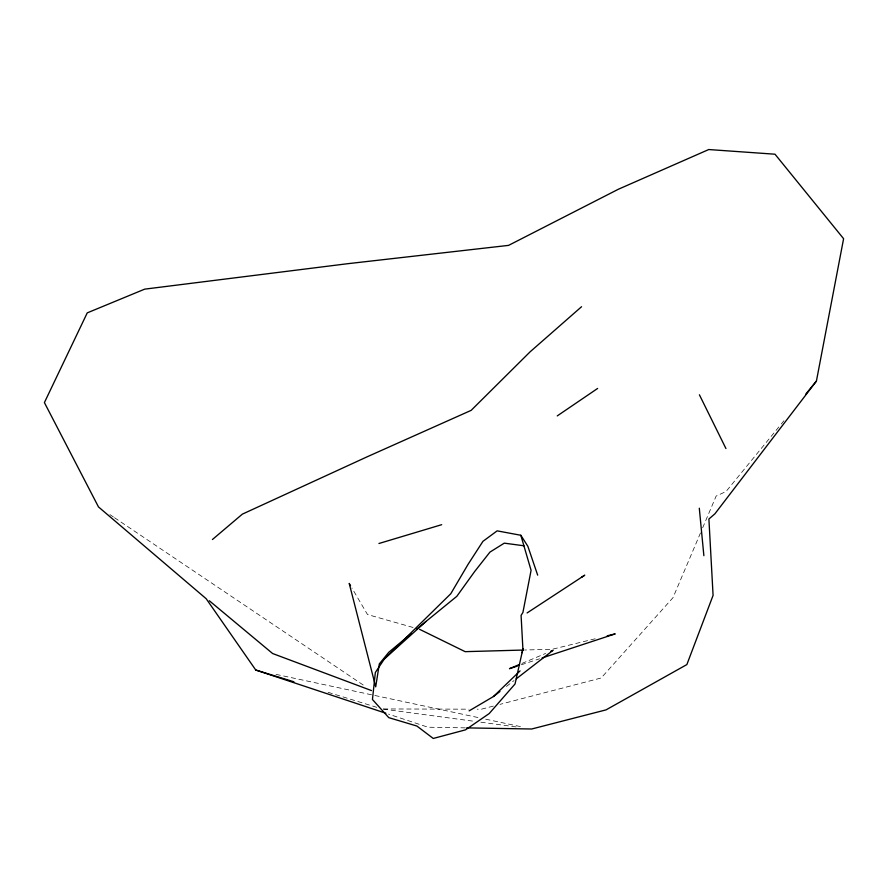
<?xml version="1.0" encoding="UTF-8"?>
<svg xmlns="http://www.w3.org/2000/svg" width="888" height="888" viewBox="0 0 888 888"><rect width="100%" height="100%" fill="white"/><g stroke="black" fill="none" stroke-linecap="round" stroke-linejoin="round"><path stroke-width="0.67" stroke-dasharray="4.44 3.33" d="M700.51 532.889L673.004 597.657L601.165 677.988L500 704.362M702.663 527.805L716.15 496.059L726.018 491.53L780.43 425.052M781.307 423.976L783.938 420.757M506.449 686.457L514.041 680.574M521.944 663.436L545.598 653.468M521.234 664.812L539.516 658.796M493.34 706.093L481.363 709.212L477.222 709.201M595.138 638.783L552.314 649.25L524.642 650.016M383.394 708.946L468.942 709.179M465.301 727.86L427.961 727.216L388.522 714.119M383.383 709.124L475.38 721.456M480.874 722.199L516.572 726.983M276.035 674.369L480.275 718.015M485.692 719.18L522.211 726.983M413.075 627.472L367.499 614.529L351.914 588.011M328.083 692.318L376.745 707.314M109.946 514.64L113.387 516.949M114.53 517.726L364.602 685.947"/><path stroke-width="1.33" d="M520.834 535.275L531.08 570.318L522.91 612.498L521.09 615.384L522.899 649.017L515.04 683.993L489.188 713.575L465.479 729.858L433.255 738.461L416.894 726.04L388.8 717.659L372.449 699.489L375.346 672.494L384.415 658.907L450.76 593.761L468.098 564.291L482.95 541.336L497.147 530.858L520.834 535.275L527.861 546.298L537.673 575.147M522.155 652.691L522.943 648.595M466.677 727.883L531.679 729.004L606.038 709.878L686.857 664.579L713.086 595.393L708.902 519.014L714.884 513.841L816.416 381.085L843.6 238.706L775.002 154.212L708.746 149.539L618.348 189.255L508.58 245.377L347.596 263.714L144.7 289.144L87.246 312.876L44.4 402.586L98.479 506.915L206.194 598.734L255.755 670.029L385.892 713.253M805.882 393.961L816.416 381.085M469.119 710.877L493.439 696.536L520.057 670.895M384.415 658.907L426.018 621.422L456.821 596.325L474.714 571.45L489.932 552.114L504.273 543.156L523.931 545.776M581.551 306.726L530.147 351.792L471.151 410.367L367.21 456.776L242.357 514.141L212.432 539.516M411.133 633.766L388.789 652.28L379.32 663.913L375.702 686.824L349.206 583.405L350.56 585.703M416.45 629.359L426.018 621.422M493.439 696.536L499.944 691.497M516.206 678.887L553.069 650.316L550.582 651.37M557.253 415.906L597.635 388.445M527.084 612.953L584.759 575.18L581.485 577.311M519.458 664.479L509.49 668.675L517.327 666.1M542.124 657.93L615.206 633.877L607.181 635.83M378.943 543.5L441.68 524.686M523.265 650.049L465.157 651.659L419.591 629.315M255.755 670.029L293.895 681.784M371.484 690.575L272.605 653.513L209.302 600.743M699.4 394.794L725.94 448.54M699.3 508.202L703.873 555.688"/></g></svg>
